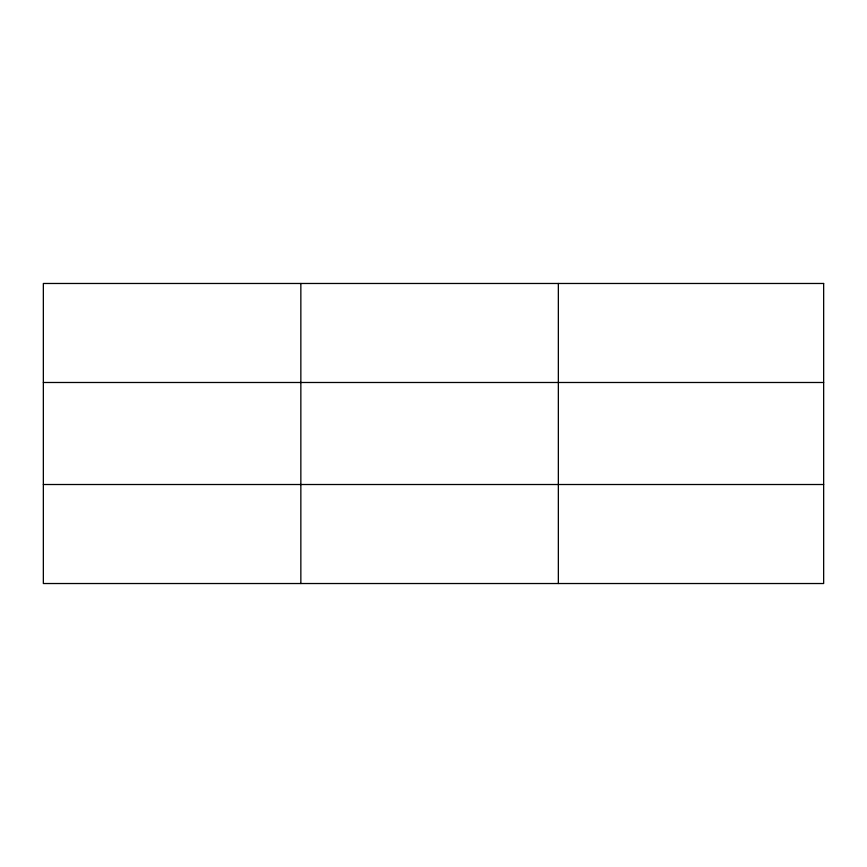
<?xml version="1.0" encoding="UTF-8"?>
<svg xmlns="http://www.w3.org/2000/svg" width="867" height="867" viewBox="0 0 867 867"><rect width="100%" height="100%" fill="white"/><g stroke="black" fill="none" stroke-linecap="round" stroke-linejoin="round"><path stroke-width="1.3" d="M300.849 583.524L300.849 283.476M558.348 583.524L558.348 283.476M43.35 382.488L823.65 382.488M43.35 484.512L823.65 484.512M823.65 283.476L823.65 583.524L43.35 583.524L43.35 283.476L823.65 283.476"/></g></svg>
